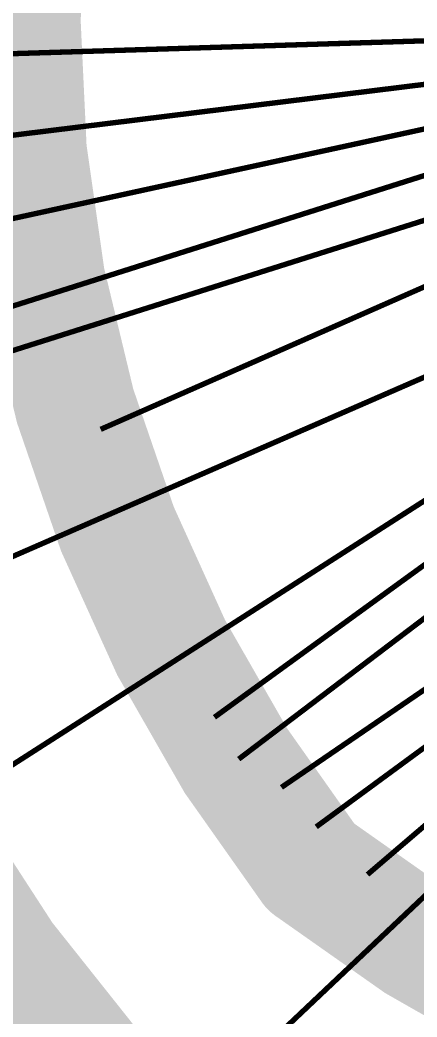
# Model space of a CAD drawing. Extents: x -12 to 108, y -5 to 75.
# Drawn here: x 60.78 to 62.092, y 32.797 to 36.096 of the extents above; entities that cross this region are included whole.
import ezdxf

# ---------------------------------------------------------------- set-up
doc = ezdxf.new("R2010")
doc.units = 0
doc.header["$MEASUREMENT"] = 0
doc.layers.get('0').update_dxf_attribs({"linetype": 'CONTINUOUS'})
for name, color, linetype in [('1', 12, 'CONTINUOUS'), ('IOs', 250, 'CONTINUOUS'), ('Sbp1', 5, 'CONTINUOUS'), ('vdd', 250, 'CONTINUOUS')]:
    doc.layers.add(name, color=color, linetype=linetype)

# ---------------------------------------------------------------- blocks, each defined once
blk = doc.blocks.new('ROUND_19')
at = {"const_width": 0.025}
blk.add_lwpolyline([(-0.0125, 0, 1), (0.0125, 0, 1)], format="xyb", close=True, dxfattribs=at)

msp = doc.modelspace()

# ---------------------------------------------------------------- linework, layer by layer
at = {"layer": '1'}
for points, const_width in [([(61.0414, 39.5934, 0.3757), (61.0414, 32.5934)], 0.4), ([(61.7414, 38.8934, 0.3431), (61.7414, 33.2934)], 0.4), ([(61.7414, 33.2934, 0.3431), (67.3414, 33.2934)], 0.4), ([(61.8028, 33.3723, 1), (61.68, 33.2145)], 0.2), ([(61.6625, 33.232, 1), (61.8203, 33.3548)], 0.2)]:
    msp.add_lwpolyline(points, format="xyb", dxfattribs=dict(at, const_width=const_width))
at = {"layer": 'IOs', "transparency": 33554687, "const_width": 0.01778}
for points in [[(58.6668, 35.9188), (63.1531, 36.0587)], [(58.6668, 35.45553), (63.14513, 36.00974)], [(58.7502, 35.0012), (63.14827, 35.9598)], [(58.8518, 34.544), (63.1459, 35.90788)], [(59.96187, 34.74992), (63.14516, 35.7587)], [(61.04682, 34.74113), (63.14159, 35.66501)], [(59.162, 33.6252), (63.14542, 35.36277)]]:
    msp.add_lwpolyline(points, dxfattribs=at)
at = {"layer": 'Sbp1', "const_width": 0.08}
for points in [[(61.083, 34.75263), (60.93983, 34.68225)], [(61.49241, 33.83901), (61.35655, 33.75538)], [(61.59477, 33.71428), (61.4589, 33.63065)], [(61.69488, 33.59232), (61.55902, 33.50869)], [(61.79368, 33.45445), (61.66419, 33.36125)], [(61.97894, 33.29805), (61.86546, 33.1859)]]:
    msp.add_lwpolyline(points, dxfattribs=at)
at = {"layer": 'vdd', "transparency": 33554687, "const_width": 0.01778}
for points in [[(60.53099, 33.48713), (63.14747, 35.16693)], [(63.14388, 35.03986), (61.42268, 33.78858)], [(63.14023, 34.89409), (61.50291, 33.6501)], [(61.30966, 32.43229), (63.73441, 34.72918)], [(63.36518, 34.73504), (61.64398, 33.55665)], [(63.53948, 34.73504), (61.7589, 33.42602)], [(63.63379, 34.72768), (61.9283, 33.26832)]]:
    msp.add_lwpolyline(points, dxfattribs=at)

# ---------------------------------------------------------------- block references
at = {"layer": 'Sbp1'}
for p, xscale, yscale, zscale, rotation in [((61.083, 34.75263), 1.600000000000001, 1.600000000000001, 1.600000000000001, 166.9002305984457), ((60.93983, 34.68225), 1.600000000000001, 1.600000000000001, 1.600000000000001, 166.9002305984457), ((61.49241, 33.83901), 1.6, 1.6, 1.6, 172.3368242303066), ((61.35655, 33.75538), 1.6, 1.6, 1.6, 172.3368242303066), ((61.59477, 33.71428), 1.6, 1.6, 1.6, 172.3368242303066), ((61.4589, 33.63065), 1.6, 1.6, 1.6, 172.3368242303066), ((61.69488, 33.59232), 1.6, 1.6, 1.6, 172.3368242303066), ((61.55902, 33.50869), 1.6, 1.6, 1.6, 172.3368242303066), ((61.79368, 33.45445), 1.600000000000001, 1.600000000000001, 1.600000000000001, 176.4686698755314), ((61.66419, 33.36125), 1.600000000000001, 1.600000000000001, 1.600000000000001, 176.4686698755314), ((61.97894, 33.29805), 1.6, 1.6, 1.6, 185.38508950521), ((61.86546, 33.1859), 1.6, 1.6, 1.6, 185.38508950521)]:
    msp.add_blockref('ROUND_19', p, dxfattribs=dict(at, xscale=xscale, yscale=yscale, zscale=zscale, rotation=rotation))

doc.saveas('drawing.dxf')
